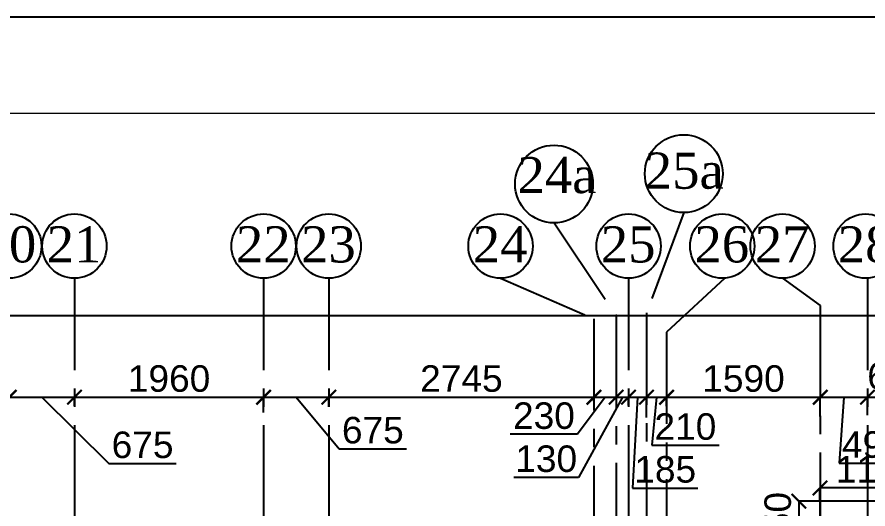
# Model space of a CAD drawing. Header units: inches. Extents: x -1898 to 127651, y -195120 to -109120.
# Drawn here: x 32062 to 40878, y -114221 to -109120 of the extents above; entities that cross this region are included whole.
import ezdxf

# ---------------------------------------------------------------- set-up
doc = ezdxf.new("R2010")
doc.units = ezdxf.units.IN
doc.header["$MEASUREMENT"] = 0
doc.linetypes.add('CENTER', pattern=[50.8, 31.75, -6.35, 6.35, -6.35])
for name, color, linetype in [('4', 4, 'Continuous'), ('DIM', 251, 'Continuous'), ('GIRD CIR', 1, 'Continuous'), ('GIRD TEXT', 4, 'Continuous'), ('GRID', 8, 'CENTER'), ('GRID DIM', 4, 'Continuous')]:
    doc.layers.add(name, color=color, linetype=linetype)
doc.layers.add('JKEC COLHAT', color=2, linetype='Continuous', lineweight=20)
doc.styles.add('T200', font='sanss___.ttf', dxfattribs={"height": 275})
doc.styles.add('T400', font='romantic.ttf')
doc.dimstyles.new('T 200', dxfattribs={"dimtxt": 275, "dimasz": 150, "dimexe": 1, "dimexo": 0, "dimgap": 50, "dimtad": 1, "dimdec": 0, "dimrnd": 5, "dimdsep": 46, "dimtxsty": 'T200', "dimblk": 'ARCHTICK', "dimcen": 2.5, "dimdle": 1, "dimclrd": 5, "dimclre": 253, "dimclrt": 1, "dimadec": 0, "dimazin": 0, "dimtfac": 1, "dimtdec": 0, "dimtmove": 2, "dimatfit": 3, "dimfxl": 0, "dimarcsym": 0})
doc.dimstyles.new('T 300', dxfattribs={"dimtxt": 275, "dimasz": 150, "dimexe": 1, "dimexo": 0, "dimgap": 50, "dimtad": 1, "dimdec": 0, "dimrnd": 5, "dimdsep": 46, "dimtxsty": 'T200', "dimblk": 'ARCHTICK', "dimcen": 2.5, "dimdle": 1, "dimclrd": 5, "dimclre": 253, "dimclrt": 4, "dimadec": 0, "dimazin": 0, "dimtfac": 1, "dimtdec": 0, "dimtmove": 2, "dimatfit": 3, "dimfxl": 0, "dimarcsym": 0})

# ---------------------------------------------------------------- blocks, each defined once
blk = doc.blocks.new('_ARCHTICK')
at = {"color": 0, "linetype": 'ByBlock', "const_width": 0.15}
blk.add_lwpolyline([(-0.5, -0.5), (0.5, 0.5)], dxfattribs=at)
blk = doc.blocks.new('*D135')
at = {"layer": 'Defpoints', "color": 0}
for p in [(86396, -112214.8), (3327.4, -112439.4, 14.7), (86396, -112439.4, 14.7)]:
    blk.add_point(p, dxfattribs=at)
at = {"layer": 'GRID DIM', "color": 5, "lineweight": -2}
blk.add_line((3326.4, -112214.8), (86397, -112214.8), dxfattribs=at)
at = {"layer": 'GRID DIM', "color": 253, "lineweight": -2}
for p, q in [((3327.4, -112439.4), (3327.4, -112213.8)), ((86396, -112439.4), (86396, -112213.8))]:
    blk.add_line(p, q, dxfattribs=at)
at = {"layer": 'GRID DIM', "color": 5, "lineweight": -2, "xscale": 150, "yscale": 150, "zscale": 150, "rotation": 180}
blk.add_blockref('_ARCHTICK', (3327.4, -112214.8), dxfattribs=at)
at = {"layer": 'GRID DIM', "color": 5, "lineweight": -2, "xscale": 150, "yscale": 150, "zscale": 150}
blk.add_blockref('_ARCHTICK', (86396, -112214.8), dxfattribs=at)
at = {"layer": 'GRID DIM', "color": 4, "insert": (44861.7, -112022.9), "char_height": 275, "attachment_point": 5, "style": 'T200'}
blk.add_mtext('83070', dxfattribs=at)
blk = doc.blocks.new('*D154')
at = {"layer": 'Defpoints', "color": 0}
for p in [(31982.4, -113062.1), (30732.6, -113172.7, 14.7), (31982.4, -113189, 14.7)]:
    blk.add_point(p, dxfattribs=at)
at = {"layer": 'GRID DIM', "color": 5, "lineweight": -2}
blk.add_line((30731.6, -113062.1), (31983.4, -113062.1), dxfattribs=at)
at = {"layer": 'GRID DIM', "color": 253, "lineweight": -2}
for p, q in [((30732.6, -113172.7), (30732.6, -113061.1)), ((31982.4, -113189), (31982.4, -113061.1))]:
    blk.add_line(p, q, dxfattribs=at)
at = {"layer": 'GRID DIM', "color": 5, "lineweight": -2, "xscale": 150, "yscale": 150, "zscale": 150, "rotation": 180}
blk.add_blockref('_ARCHTICK', (30732.6, -113062.1), dxfattribs=at)
at = {"layer": 'GRID DIM', "color": 5, "lineweight": -2, "xscale": 150, "yscale": 150, "zscale": 150}
blk.add_blockref('_ARCHTICK', (31982.4, -113062.1), dxfattribs=at)
at = {"layer": 'GRID DIM', "color": 4, "insert": (31357.5, -112870.5), "char_height": 275, "attachment_point": 5, "style": 'T200'}
blk.add_mtext('1250', dxfattribs=at)
blk = doc.blocks.new('*D155')
at = {"layer": 'Defpoints', "color": 0}
for p in [(32657.4, -113062.1), (31982.4, -113189, 14.7), (32657.4, -113150.9, 14.7)]:
    blk.add_point(p, dxfattribs=at)
at = {"layer": 'GRID DIM', "color": 5, "lineweight": -2}
for p, q in [((31981.4, -113062.1), (32658.4, -113062.1)), ((32319.9, -113062.1), (33014.2, -113749.2)), ((33014.2, -113749.2), (33711.7, -113749.2))]:
    blk.add_line(p, q, dxfattribs=at)
at = {"layer": 'GRID DIM', "color": 253, "lineweight": -2}
for p, q in [((31982.4, -113189), (31982.4, -113061.1)), ((32657.4, -113150.9), (32657.4, -113061.1))]:
    blk.add_line(p, q, dxfattribs=at)
at = {"layer": 'GRID DIM', "color": 5, "lineweight": -2, "xscale": 150, "yscale": 150, "zscale": 150, "rotation": 180}
blk.add_blockref('_ARCHTICK', (31982.4, -113062.1), dxfattribs=at)
at = {"layer": 'GRID DIM', "color": 5, "lineweight": -2, "xscale": 150, "yscale": 150, "zscale": 150}
blk.add_blockref('_ARCHTICK', (32657.4, -113062.1), dxfattribs=at)
at = {"layer": 'GRID DIM', "color": 4, "insert": (33363, -113557.4), "char_height": 275, "attachment_point": 5, "style": 'T200'}
blk.add_mtext('675', dxfattribs=at)
blk = doc.blocks.new('*D156')
at = {"layer": 'Defpoints', "color": 0}
for p in [(34617.4, -113062.1), (32657.4, -113150.9, 14.7), (34617.4, -113222.4, 14.7)]:
    blk.add_point(p, dxfattribs=at)
at = {"layer": 'GRID DIM', "color": 5, "lineweight": -2}
blk.add_line((32656.4, -113062.1), (34618.4, -113062.1), dxfattribs=at)
at = {"layer": 'GRID DIM', "color": 253, "lineweight": -2}
for p, q in [((32657.4, -113150.9), (32657.4, -113061.1)), ((34617.4, -113222.4), (34617.4, -113061.1))]:
    blk.add_line(p, q, dxfattribs=at)
at = {"layer": 'GRID DIM', "color": 5, "lineweight": -2, "xscale": 150, "yscale": 150, "zscale": 150, "rotation": 180}
blk.add_blockref('_ARCHTICK', (32657.4, -113062.1), dxfattribs=at)
at = {"layer": 'GRID DIM', "color": 5, "lineweight": -2, "xscale": 150, "yscale": 150, "zscale": 150}
blk.add_blockref('_ARCHTICK', (34617.4, -113062.1), dxfattribs=at)
at = {"layer": 'GRID DIM', "color": 4, "insert": (33637.4, -112870.3), "char_height": 275, "attachment_point": 5, "style": 'T200'}
blk.add_mtext('1960', dxfattribs=at)
blk = doc.blocks.new('*D157')
at = {"layer": 'Defpoints', "color": 0}
for p in [(35292.4, -113062.1), (35292.4, -113162.4, 14.7), (34617.4, -113222.4, 14.7)]:
    blk.add_point(p, dxfattribs=at)
at = {"layer": 'GRID DIM', "color": 5, "lineweight": -2}
for p, q in [((34616.4, -113062.1), (35293.4, -113062.1)), ((34954.9, -113062.1), (35399.8, -113597.4)), ((35399.8, -113597.4), (36097.3, -113597.4))]:
    blk.add_line(p, q, dxfattribs=at)
at = {"layer": 'GRID DIM', "color": 253, "lineweight": -2}
for p, q in [((34617.4, -113222.4), (34617.4, -113061.1)), ((35292.4, -113162.4), (35292.4, -113061.1))]:
    blk.add_line(p, q, dxfattribs=at)
at = {"layer": 'GRID DIM', "color": 5, "lineweight": -2, "xscale": 150, "yscale": 150, "zscale": 150, "rotation": 180}
blk.add_blockref('_ARCHTICK', (34617.4, -113062.1), dxfattribs=at)
at = {"layer": 'GRID DIM', "color": 5, "lineweight": -2, "xscale": 150, "yscale": 150, "zscale": 150}
blk.add_blockref('_ARCHTICK', (35292.4, -113062.1), dxfattribs=at)
at = {"layer": 'GRID DIM', "color": 4, "insert": (35748.6, -113405.6), "char_height": 275, "attachment_point": 5, "style": 'T200'}
blk.add_mtext('675', dxfattribs=at)
blk = doc.blocks.new('*D158')
at = {"layer": 'Defpoints', "color": 0}
for p in [(38039.5, -113062.1), (38039.5, -113102.3, 14.7), (35292.4, -113162.4, 14.7)]:
    blk.add_point(p, dxfattribs=at)
at = {"layer": 'GRID DIM', "color": 5, "lineweight": -2}
blk.add_line((35291.4, -113062.1), (38040.5, -113062.1), dxfattribs=at)
at = {"layer": 'GRID DIM', "color": 253, "lineweight": -2}
for p, q in [((35292.4, -113162.4), (35292.4, -113061.1)), ((38039.5, -113102.3), (38039.5, -113061.1))]:
    blk.add_line(p, q, dxfattribs=at)
at = {"layer": 'GRID DIM', "color": 5, "lineweight": -2, "xscale": 150, "yscale": 150, "zscale": 150, "rotation": 180}
blk.add_blockref('_ARCHTICK', (35292.4, -113062.1), dxfattribs=at)
at = {"layer": 'GRID DIM', "color": 5, "lineweight": -2, "xscale": 150, "yscale": 150, "zscale": 150}
blk.add_blockref('_ARCHTICK', (38039.5, -113062.1), dxfattribs=at)
at = {"layer": 'GRID DIM', "color": 4, "insert": (36666, -112870.5), "char_height": 275, "attachment_point": 5, "style": 'T200'}
blk.add_mtext('2745', dxfattribs=at)
blk = doc.blocks.new('*D159')
at = {"layer": 'Defpoints', "color": 0}
for p in [(38039.5, -113102.3, 14.7), (38269.5, -113062.1), (38269.5, -113083.5, 14.7)]:
    blk.add_point(p, dxfattribs=at)
at = {"layer": 'GRID DIM', "color": 5, "lineweight": -2}
for p, q in [((38154.5, -113062.1), (37870.2, -113447.1)), ((38038.5, -113062.1), (38270.5, -113062.1)), ((37870.2, -113447.1), (37171.9, -113447.1))]:
    blk.add_line(p, q, dxfattribs=at)
at = {"layer": 'GRID DIM', "color": 253, "lineweight": -2}
for p, q in [((38039.5, -113102.3), (38039.5, -113061.1)), ((38269.5, -113083.5), (38269.5, -113061.1))]:
    blk.add_line(p, q, dxfattribs=at)
at = {"layer": 'GRID DIM', "color": 5, "lineweight": -2, "xscale": 150, "yscale": 150, "zscale": 150, "rotation": 180}
blk.add_blockref('_ARCHTICK', (38039.5, -113062.1), dxfattribs=at)
at = {"layer": 'GRID DIM', "color": 5, "lineweight": -2, "xscale": 150, "yscale": 150, "zscale": 150}
blk.add_blockref('_ARCHTICK', (38269.5, -113062.1), dxfattribs=at)
at = {"layer": 'GRID DIM', "color": 4, "insert": (37521, -113255.3), "char_height": 275, "attachment_point": 5, "style": 'T200'}
blk.add_mtext('230', dxfattribs=at)
blk = doc.blocks.new('*D160')
at = {"layer": 'Defpoints', "color": 0}
for p in [(38269.5, -113083.5, 14.7), (38397.4, -113062.1), (38397.4, -113148.7, 14.7)]:
    blk.add_point(p, dxfattribs=at)
at = {"layer": 'GRID DIM', "color": 5, "lineweight": -2}
for p, q in [((38333.5, -113062.1), (37880.6, -113893.7)), ((38268.5, -113062.1), (38398.4, -113062.1)), ((37880.6, -113893.7), (37208.4, -113893.7))]:
    blk.add_line(p, q, dxfattribs=at)
at = {"layer": 'GRID DIM', "color": 253, "lineweight": -2}
for p, q in [((38269.5, -113083.5), (38269.5, -113061.1)), ((38397.4, -113148.7), (38397.4, -113061.1))]:
    blk.add_line(p, q, dxfattribs=at)
at = {"layer": 'GRID DIM', "color": 5, "lineweight": -2, "xscale": 150, "yscale": 150, "zscale": 150, "rotation": 180}
blk.add_blockref('_ARCHTICK', (38269.5, -113062.1), dxfattribs=at)
at = {"layer": 'GRID DIM', "color": 5, "lineweight": -2, "xscale": 150, "yscale": 150, "zscale": 150}
blk.add_blockref('_ARCHTICK', (38397.4, -113062.1), dxfattribs=at)
at = {"layer": 'GRID DIM', "color": 4, "insert": (37544.5, -113701.8), "char_height": 275, "attachment_point": 5, "style": 'T200'}
blk.add_mtext('130', dxfattribs=at)
blk = doc.blocks.new('*D161')
at = {"layer": 'Defpoints', "color": 0}
for p in [(38582.4, -113062.1), (38397.4, -113148.7, 14.7), (38582.4, -113271.1, 14.7)]:
    blk.add_point(p, dxfattribs=at)
at = {"layer": 'GRID DIM', "color": 5, "lineweight": -2}
for p, q in [((38396.4, -113062.1), (38583.4, -113062.1)), ((38489.9, -113062.1), (38439.9, -114003.8)), ((38439.9, -114003.8), (39114.8, -114003.8))]:
    blk.add_line(p, q, dxfattribs=at)
at = {"layer": 'GRID DIM', "color": 253, "lineweight": -2}
for p, q in [((38397.4, -113148.7), (38397.4, -113061.1)), ((38582.4, -113271.1), (38582.4, -113061.1))]:
    blk.add_line(p, q, dxfattribs=at)
at = {"layer": 'GRID DIM', "color": 5, "lineweight": -2, "xscale": 150, "yscale": 150, "zscale": 150, "rotation": 180}
blk.add_blockref('_ARCHTICK', (38397.4, -113062.1), dxfattribs=at)
at = {"layer": 'GRID DIM', "color": 5, "lineweight": -2, "xscale": 150, "yscale": 150, "zscale": 150}
blk.add_blockref('_ARCHTICK', (38582.4, -113062.1), dxfattribs=at)
at = {"layer": 'GRID DIM', "color": 4, "insert": (38777.3, -113812.2), "char_height": 275, "attachment_point": 5, "style": 'T200'}
blk.add_mtext('185', dxfattribs=at)
blk = doc.blocks.new('*D162')
at = {"layer": 'Defpoints', "color": 0}
for p in [(38792.4, -113062.1), (38792.4, -113153.9, 14.7), (38582.4, -113271.1, 14.7)]:
    blk.add_point(p, dxfattribs=at)
at = {"layer": 'GRID DIM', "color": 5, "lineweight": -2}
for p, q in [((38581.4, -113062.1), (38793.4, -113062.1)), ((38687.4, -113062.1), (38637.4, -113560)), ((38637.4, -113560), (39335.7, -113560))]:
    blk.add_line(p, q, dxfattribs=at)
at = {"layer": 'GRID DIM', "color": 253, "lineweight": -2}
for p, q in [((38582.4, -113271.1), (38582.4, -113061.1)), ((38792.4, -113153.9), (38792.4, -113061.1))]:
    blk.add_line(p, q, dxfattribs=at)
at = {"layer": 'GRID DIM', "color": 5, "lineweight": -2, "xscale": 150, "yscale": 150, "zscale": 150, "rotation": 180}
blk.add_blockref('_ARCHTICK', (38582.4, -113062.1), dxfattribs=at)
at = {"layer": 'GRID DIM', "color": 5, "lineweight": -2, "xscale": 150, "yscale": 150, "zscale": 150}
blk.add_blockref('_ARCHTICK', (38792.4, -113062.1), dxfattribs=at)
at = {"layer": 'GRID DIM', "color": 4, "insert": (38986.5, -113368.3), "char_height": 275, "attachment_point": 5, "style": 'T200'}
blk.add_mtext('210', dxfattribs=at)
blk = doc.blocks.new('*D163')
at = {"layer": 'Defpoints', "color": 0}
for p in [(40384.3, -113062.1), (38792.4, -113153.9, 14.7), (40384.3, -113263.7, 14.7)]:
    blk.add_point(p, dxfattribs=at)
at = {"layer": 'GRID DIM', "color": 5, "lineweight": -2}
blk.add_line((38791.4, -113062.1), (40385.3, -113062.1), dxfattribs=at)
at = {"layer": 'GRID DIM', "color": 253, "lineweight": -2}
for p, q in [((38792.4, -113153.9), (38792.4, -113061.1)), ((40384.3, -113263.7), (40384.3, -113061.1))]:
    blk.add_line(p, q, dxfattribs=at)
at = {"layer": 'GRID DIM', "color": 5, "lineweight": -2, "xscale": 150, "yscale": 150, "zscale": 150, "rotation": 180}
blk.add_blockref('_ARCHTICK', (38792.4, -113062.1), dxfattribs=at)
at = {"layer": 'GRID DIM', "color": 5, "lineweight": -2, "xscale": 150, "yscale": 150, "zscale": 150}
blk.add_blockref('_ARCHTICK', (40384.3, -113062.1), dxfattribs=at)
at = {"layer": 'GRID DIM', "color": 4, "insert": (39588.3, -112870.5), "char_height": 275, "attachment_point": 5, "style": 'T200'}
blk.add_mtext('1590', dxfattribs=at)
blk = doc.blocks.new('*D164')
at = {"layer": 'Defpoints', "color": 0}
for p in [(40872.7, -113062.1), (40384.3, -113263.7, 14.7), (40872.7, -113248.6, 14.7)]:
    blk.add_point(p, dxfattribs=at)
at = {"layer": 'GRID DIM', "color": 5, "lineweight": -2}
for p, q in [((40383.3, -113062.1), (40873.7, -113062.1)), ((40628.5, -113062.1), (40578.5, -113746.7)), ((40578.5, -113746.7), (41278.6, -113746.7))]:
    blk.add_line(p, q, dxfattribs=at)
at = {"layer": 'GRID DIM', "color": 253, "lineweight": -2}
for p, q in [((40384.3, -113263.7), (40384.3, -113061.1)), ((40872.7, -113248.6), (40872.7, -113061.1))]:
    blk.add_line(p, q, dxfattribs=at)
at = {"layer": 'GRID DIM', "color": 5, "lineweight": -2, "xscale": 150, "yscale": 150, "zscale": 150, "rotation": 180}
blk.add_blockref('_ARCHTICK', (40384.3, -113062.1), dxfattribs=at)
at = {"layer": 'GRID DIM', "color": 5, "lineweight": -2, "xscale": 150, "yscale": 150, "zscale": 150}
blk.add_blockref('_ARCHTICK', (40872.7, -113062.1), dxfattribs=at)
at = {"layer": 'GRID DIM', "color": 4, "insert": (40928.6, -113555.1), "char_height": 275, "attachment_point": 5, "style": 'T200'}
blk.add_mtext('490', dxfattribs=at)
blk = doc.blocks.new('*D165')
at = {"layer": 'Defpoints', "color": 0}
for p in [(41508.9, -113062.1), (40872.7, -113248.6, 14.7), (41508.9, -113302.5, 14.7)]:
    blk.add_point(p, dxfattribs=at)
at = {"layer": 'GRID DIM', "color": 5, "lineweight": -2}
blk.add_line((40871.7, -113062.1), (41509.9, -113062.1), dxfattribs=at)
at = {"layer": 'GRID DIM', "color": 253, "lineweight": -2}
for p, q in [((40872.7, -113248.6), (40872.7, -113061.1)), ((41508.9, -113302.5), (41508.9, -113061.1))]:
    blk.add_line(p, q, dxfattribs=at)
at = {"layer": 'GRID DIM', "color": 5, "lineweight": -2, "xscale": 150, "yscale": 150, "zscale": 150, "rotation": 180}
blk.add_blockref('_ARCHTICK', (40872.7, -113062.1), dxfattribs=at)
at = {"layer": 'GRID DIM', "color": 5, "lineweight": -2, "xscale": 150, "yscale": 150, "zscale": 150}
blk.add_blockref('_ARCHTICK', (41508.9, -113062.1), dxfattribs=at)
at = {"layer": 'GRID DIM', "color": 4, "insert": (41190.8, -112844.3), "char_height": 275, "attachment_point": 5, "style": 'T200'}
blk.add_mtext('635', dxfattribs=at)
blk = doc.blocks.new('*D827')
at = {"layer": 'Defpoints', "color": 0}
for p in [(40380.9, -114140.3, 14.7), (40162.1, -114590.3), (40380.9, -114590.3, 14.7)]:
    blk.add_point(p, dxfattribs=at)
at = {"layer": 'DIM', "color": 253, "lineweight": -2}
for p, q in [((40380.9, -114140.3), (40161.1, -114140.3)), ((40380.9, -114590.3), (40161.1, -114590.3))]:
    blk.add_line(p, q, dxfattribs=at)
at = {"layer": 'DIM', "color": 5, "lineweight": -2}
blk.add_line((40162.1, -114139.3), (40162.1, -114591.3), dxfattribs=at)
at = {"layer": 'DIM', "color": 5, "lineweight": -2, "xscale": 150, "yscale": 150, "zscale": 150}
for p, rotation in [((40162.1, -114140.3), 90), ((40162.1, -114590.3), 270)]:
    blk.add_blockref('_ARCHTICK', p, dxfattribs=dict(at, rotation=rotation))
at = {"layer": 'DIM', "color": 1, "insert": (39944.4, -114365.3), "char_height": 275, "attachment_point": 5, "rotation": 90, "style": 'T200'}
blk.add_mtext('450', dxfattribs=at)
blk = doc.blocks.new('*D828')
at = {"layer": 'Defpoints', "color": 0}
for p in [(40380.9, -114003.3), (40380.9, -114140.3, 14.7), (41562.7, -114140.3, 14.7)]:
    blk.add_point(p, dxfattribs=at)
at = {"layer": 'DIM', "color": 5, "lineweight": -2}
blk.add_line((41563.7, -114003.3), (40379.9, -114003.3), dxfattribs=at)
at = {"layer": 'DIM', "color": 253, "lineweight": -2}
for p, q in [((40380.9, -114140.3), (40380.9, -114002.3)), ((41562.7, -114140.3), (41562.7, -114002.3))]:
    blk.add_line(p, q, dxfattribs=at)
at = {"layer": 'DIM', "color": 5, "lineweight": -2, "xscale": 150, "yscale": 150, "zscale": 150, "rotation": 180}
blk.add_blockref('_ARCHTICK', (40380.9, -114003.3), dxfattribs=at)
at = {"layer": 'DIM', "color": 5, "lineweight": -2, "xscale": 150, "yscale": 150, "zscale": 150}
blk.add_blockref('_ARCHTICK', (41562.7, -114003.3), dxfattribs=at)
at = {"layer": 'DIM', "color": 1, "insert": (40971.8, -113811.7), "char_height": 275, "attachment_point": 5, "style": 'T200'}
blk.add_mtext('1180', dxfattribs=at)

msp = doc.modelspace()

# ---------------------------------------------------------------- linework, layer by layer
at = {"layer": '4', "elevation": 14.7}
msp.add_lwpolyline([(41562.7, -113540.3), (41562.7, -114140.3), (40380.9, -114140.3), (40380.9, -114590.3)], dxfattribs=at)
at = {"layer": 'Defpoints', "ltscale": 0.2}
msp.add_lwpolyline([(-1898.4, -195120.3), (120101.6, -195120.3), (120101.6, -109120.3), (-1898.4, -109120.3)], close=True, dxfattribs=at)
at = {"layer": 'GIRD CIR'}
for centre, radius in [((38969.7, -110744.7, 14.7), 403.2), ((37625.3, -110852.5, 14.7), 403.2), ((31982.4, -111495.7, 14.7), 333.3), ((32657.4, -111495.7, 14.7), 333.3), ((34617.4, -111495.7, 14.7), 333.3), ((35292.4, -111495.7, 14.7), 333.3), ((37071.1, -111495.7, 14.7), 333.3), ((38397.4, -111495.7, 14.7), 333.3), ((39367.7, -111495.7, 14.7), 333.3), ((39993.2, -111495.7, 14.7), 333.3), ((40852.7, -111495.7, 14.7), 333.3)]:
    msp.add_circle(centre, radius, dxfattribs=at)
at = {"layer": 'GRID', "ltscale": 30}
for p, q in [((38971.3, -111147.9, 14.7), (38582.4, -112188.3, 14.7)), ((37625.3, -111255.7, 14.7), (38269.5, -112218.5, 14.7)), ((32657.4, -111829.1, 14.7), (32657.4, -143550.6, 14.7)), ((34617.4, -111829.1, 14.7), (34617.4, -143550.6, 14.7)), ((35292.4, -111829.1, 14.7), (35292.4, -143550.6, 14.7)), ((37071.1, -111829.1, 14.7), (38039.5, -112248.3, 14.7)), ((38397.4, -111829.1, 14.7), (38397.4, -143550.6, 14.7)), ((39394.6, -111829.1, 14.7), (38792.4, -112387.5, 14.7)), ((39993.2, -111829.1, 14.7), (40384.3, -112112.4, 14.7)), ((40872.7, -111829.1, 14.7), (40872.7, -143550.6, 14.7)), ((40384.3, -112112.4, 14.7), (40384.3, -143550.6, 14.7)), ((38269.5, -112218.5, 14.7), (38269.5, -143550.6, 14.7)), ((38582.4, -112188.3, 14.7), (38582.4, -143550.6, 14.7)), ((38039.5, -112248.3, 14.7), (38039.5, -143550.6, 14.7)), ((38792.4, -112387.5, 14.7), (38792.4, -143550.6, 14.7))]:
    msp.add_line(p, q, dxfattribs=at)
at = {"layer": 'JKEC COLHAT', "ltscale": 0.2}
msp.add_lwpolyline([(-898.4, -194120.3), (119101.6, -194120.3), (119101.6, -110120.3), (-898.4, -110120.3)], close=True, dxfattribs=at)

# ---------------------------------------------------------------- texts
at = {"layer": 'GIRD TEXT', "ltscale": 7, "style": 'T400'}
for s, p in [('25a', (38566.2, -110900.4)), ('24a', (37247.7, -110946.5)), ('20', (31695.4, -111665.1)), ('21', (32370.4, -111665.1)), ('22', (34330.4, -111665.1)), ('23', (35005.4, -111665.1)), ('24', (36784.1, -111665.1)), ('25', (38110.4, -111665.1)), ('26', (39080.7, -111665.1)), ('27', (39706.3, -111665.1)), ('28', (40565.7, -111665.1))]:
    msp.add_text(s, height=375, dxfattribs=at).set_placement(p)

# ---------------------------------------------------------------- dimensions: what is measured, and where the dimension line sits
at = {"layer": 'DIM'}
dim = msp.add_linear_dim(base=(40380.9, -114003.3), p1=(41562.7, -114140.3, 14.7), p2=(40380.9, -114140.3, 14.7), dimstyle='T 200', dxfattribs=at)
dim.commit()
dim.dimension.update_dxf_attribs({"geometry": '*D828', "text_midpoint": (40971.8, -113811.7)})
dim = msp.add_linear_dim(base=(40162.1, -114590.3), p1=(40380.9, -114140.3, 14.7), p2=(40380.9, -114590.3, 14.7), angle=90, dimstyle='T 200', dxfattribs=at)
dim.commit()
dim.dimension.update_dxf_attribs({"geometry": '*D827', "text_midpoint": (39944.4, -114365.3)})
at = {"layer": 'GRID DIM'}
for base, p1, p2, picture, middle in [((86396, -112214.8), (3327.4, -112439.4, 14.7), (86396, -112439.4, 14.7), '*D135', (44861.7, -112022.9)), ((31982.4, -113062.1), (30732.6, -113172.7, 14.7), (31982.4, -113189, 14.7), '*D154', (31357.5, -112870.5)), ((34617.4, -113062.1), (32657.4, -113150.9, 14.7), (34617.4, -113222.4, 14.7), '*D156', (33637.4, -112870.3)), ((38039.5, -113062.1), (35292.4, -113162.4, 14.7), (38039.5, -113102.3, 14.7), '*D158', (36666, -112870.5)), ((40384.3, -113062.1), (38792.4, -113153.9, 14.7), (40384.3, -113263.7, 14.7), '*D163', (39588.3, -112870.5)), ((41508.9, -113062.1), (40872.7, -113248.6, 14.7), (41508.9, -113302.5, 14.7), '*D165', (41190.8, -112844.3))]:
    dim = msp.add_linear_dim(base=base, p1=p1, p2=p2, dimstyle='T 300', dxfattribs=at)
    dim.commit()
    dim.dimension.update_dxf_attribs({"geometry": picture, "text_midpoint": middle})
for base, p1, p2, picture, middle in [((32657.4, -113062.1), (31982.4, -113189, 14.7), (32657.4, -113150.9, 14.7), '*D155', (33064.2, -113749.2)), ((35292.4, -113062.1), (34617.4, -113222.4, 14.7), (35292.4, -113162.4, 14.7), '*D157', (35449.8, -113597.4)), ((38269.5, -113062.1), (38039.5, -113102.3, 14.7), (38269.5, -113083.5, 14.7), '*D159', (37820.2, -113447.1)), ((38397.4, -113062.1), (38269.5, -113083.5, 14.7), (38397.4, -113148.7, 14.7), '*D160', (37830.6, -113893.7)), ((38582.4, -113062.1), (38397.4, -113148.7, 14.7), (38582.4, -113271.1, 14.7), '*D161', (38489.9, -114003.8)), ((38792.4, -113062.1), (38582.4, -113271.1, 14.7), (38792.4, -113153.9, 14.7), '*D162', (38687.4, -113560)), ((40872.7, -113062.1), (40384.3, -113263.7, 14.7), (40872.7, -113248.6, 14.7), '*D164', (40628.5, -113746.7))]:
    dim = msp.add_linear_dim(base=base, p1=p1, p2=p2, dimstyle='T 300', override={"dimtmove": 1}, dxfattribs=at)
    dim.commit()
    dim.dimension.update_dxf_attribs({"geometry": picture, "text_midpoint": middle, "dimtype": 160})

doc.saveas('drawing.dxf')
